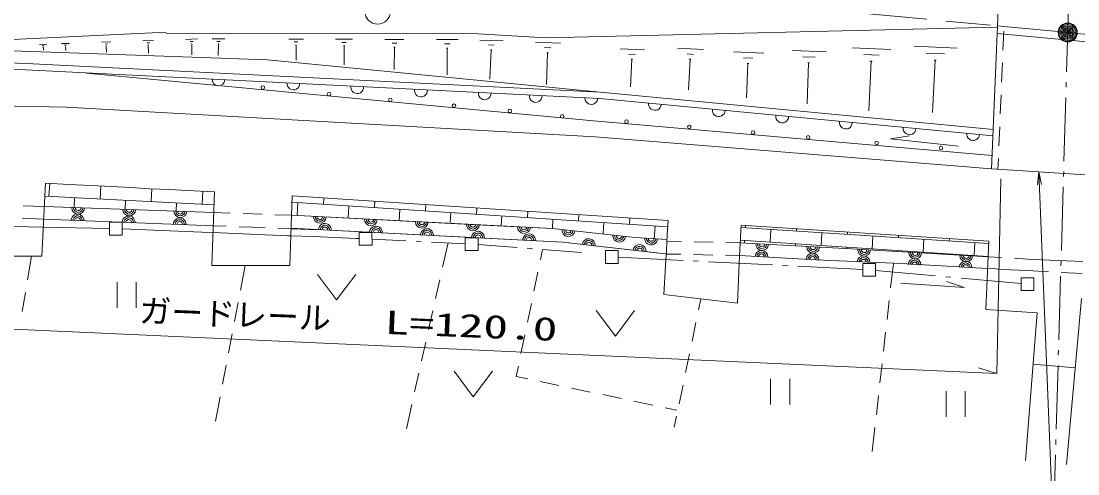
# Model space of a CAD drawing. Units: millimetres, scale not verified. Extents: x 40000 to 680000, y 20000 to 380000.
# Drawn here: x 269078 to 351778, y 252370 to 287820 of the extents above; entities that cross this region are included whole.
import ezdxf
from ezdxf.enums import TextEntityAlignment as Align

# ---------------------------------------------------------------- set-up
doc = ezdxf.new("R2010")
doc.units = ezdxf.units.MM
doc.header["$LTSCALE"] = 1000
doc.linetypes.add('CHAIN', pattern=[18.5, 12, -1.5, 3.5, -1.5])
for name, color, linetype, lineweight in [('M-BGD', 7, 'Continuous', 13), ('M-BMK', 2, 'CHAIN', 13), ('M-BMK-ROW', 30, 'Continuous', 13), ('M-BMK-SRVR', 3, 'Continuous', 13), ('M-STR-HTXT', 7, 'Continuous', 13), ('M-STR-STR1', 1, 'Continuous', 13), ('M-STR-STRC', 7, 'Continuous', 13)]:
    doc.layers.add(name, color=color, linetype=linetype, lineweight=lineweight)
doc.styles.add('ＭＳ ゴシック', font='')
doc.styles.get('ＭＳ ゴシック').set_extended_font_data('MS Gothic')

# ---------------------------------------------------------------- blocks, each defined once
blk = doc.blocks.new('open_arrow')
at = {"color": 0, "linetype": 'Continuous', "lineweight": -2}
blk.add_lwpolyline([(7.5, 1.25), (0, 0), (7.5, -1.25)], dxfattribs=at)

msp = doc.modelspace()

# ---------------------------------------------------------------- linework, layer by layer
at = {"layer": 'M-BGD'}
for p, q in [((351042, 288848), (350896, 283850)), ((345488, 287349), (310149, 286509)), ((345488, 287349), (345468, 286849)), ((280428, 286952), (256759, 285828)), ((275379, 286169), (276099, 286189)), ((278609, 286271), (279429, 286311)), ((303928, 286875), (280428, 286862)), ((281939, 286393), (282889, 286433)), ((282309, 286213), (282539, 286233)), ((284019, 286434), (285009, 286434)), ((284399, 286234), (284649, 286234)), ((290019, 286407), (291169, 286408)), ((290449, 286188), (290729, 286188)), ((293689, 286399), (295009, 286400)), ((297539, 286392), (299039, 286393)), ((301589, 286384), (303269, 286385)), ((310149, 286509), (303928, 286875)), ((304969, 286336), (306809, 286277)), ((309329, 286169), (311279, 286090)), ((345468, 286849), (377160, 283948)), ((268439, 285495), (288370, 284776)), ((270509, 285986), (271079, 286006)), ((270729, 285876), (270879, 285876)), ((270789, 285766), (270829, 285766)), ((270819, 285766), (270829, 285556)), ((272239, 286057), (272869, 286067)), ((272469, 285937), (272639, 285937)), ((272539, 285817), (272579, 285817)), ((272559, 285817), (272579, 285507)), ((275649, 286019), (275829, 286029)), ((275719, 285879), (275759, 285879)), ((275739, 285879), (275749, 285399)), ((278929, 286131), (279129, 286131)), ((278999, 285951), (279059, 285951)), ((279029, 285951), (279059, 285311)), ((282409, 286033), (282449, 286033)), ((282429, 286033), (282449, 285193)), ((284489, 286034), (284559, 286034)), ((284519, 286034), (284509, 285134)), ((290559, 285948), (290639, 285948)), ((290599, 285948), (290600, 284768)), ((294179, 286140), (294509, 286140)), ((294319, 285880), (294399, 285880)), ((294359, 285880), (294350, 284400)), ((298109, 286082), (298479, 286082)), ((298239, 285782), (298349, 285782)), ((298289, 285782), (298280, 284022)), ((302209, 286034), (302639, 286035)), ((302379, 285704), (302469, 285705)), ((302429, 285705), (302420, 283625)), ((305649, 285956), (306109, 285937)), ((305859, 285577), (305770, 283286)), ((305809, 285576), (305919, 285577)), ((310039, 285759), (310529, 285729)), ((310269, 285349), (310181, 282859)), ((310209, 285349), (310339, 285349)), ((315947, 285654), (317857, 285565)), ((320453, 285691), (322483, 285593)), ((324822, 285416), (327192, 285320)), ((329419, 285527), (332099, 285411)), ((334129, 285736), (337149, 285601)), ((338979, 285860), (342329, 285691)), ((263610, 284732), (269460, 284505)), ((269470, 284505), (314391, 282261)), ((288370, 284776), (314401, 282251)), ((316647, 285225), (317127, 285215)), ((316868, 284845), (316769, 282665)), ((316818, 284845), (316928, 284845)), ((321193, 285252), (321703, 285212)), ((321434, 284832), (321315, 282452)), ((321354, 284832), (321494, 284832)), ((325612, 284956), (326352, 284930)), ((325962, 284513), (325854, 281813)), ((325902, 284513), (326032, 284513)), ((330249, 285023), (331219, 285006)), ((330710, 284559), (330581, 281340)), ((330650, 284569), (330780, 284559)), ((335019, 285203), (336219, 285164)), ((335600, 284694), (335413, 280805)), ((335510, 284694), (335670, 284694)), ((339909, 285277), (341339, 285255)), ((340610, 284761), (340414, 280662)), ((340520, 284761), (340680, 284761)), ((263590, 284232), (269440, 284005)), ((269440, 284005), (314361, 281761)), ((313572, 280031), (274200, 283758)), ((350873, 283051), (350861, 282651)), ((345163, 279339), (314401, 282251)), ((272622, 281077), (257232, 281388)), ((345143, 278839), (314361, 281761)), ((350838, 281851), (350692, 276853)), ((314013, 278771), (272612, 281077)), ((313572, 280031), (345084, 277309)), ((314013, 278771), (345024, 276249)), ((337123, 278605), (338613, 278835)), ((337123, 278605), (342433, 278018)), ((359915, 275308), (345024, 276249)), ((350668, 276054), (350657, 275654)), ((270708, 269426), (270995, 275126)), ((272835, 275027), (270995, 275126)), ((271325, 275117), (271256, 274116)), ((276155, 274869), (272835, 275027)), ((275315, 274899), (275256, 273899)), ((277675, 274780), (276155, 274869)), ((277315, 274810), (277315, 274800)), ((279115, 274701), (277675, 274780)), ((280685, 274632), (279115, 274701)), ((279315, 274691), (279246, 273691)), ((282085, 274563), (280685, 274632)), ((281295, 274592), (281295, 274582)), ((283115, 274513), (282085, 274563)), ((350633, 274854), (350487, 269856)), ((284186, 273444), (270946, 274126)), ((273256, 274008), (273216, 273208)), ((277256, 273800), (277216, 273080)), ((284216, 274444), (283115, 274513)), ((283296, 274493), (283246, 273493)), ((284216, 274444), (284009, 268674)), ((290286, 274137), (290099, 268677)), ((319707, 272215), (290286, 274137)), ((292766, 273969), (292736, 273469)), ((269246, 273349), (270916, 273296)), ((270916, 273296), (284166, 272844)), ((270916, 273296), (284166, 272844)), ((281246, 273582), (281216, 272942)), ((319687, 271715), (290266, 273637)), ((290736, 273598), (290677, 272598)), ((294726, 273340), (294677, 272390)), ((296756, 273711), (296726, 273211)), ((298716, 273082), (298667, 272192)), ((300746, 273454), (300716, 272954)), ((304736, 273196), (304707, 272696)), ((308726, 272938), (308697, 272438)), ((270867, 272316), (269171, 272389)), ((284121, 271804), (270867, 272316)), ((270867, 272316), (284127, 271804)), ((284166, 272844), (285448, 272796)), ((286447, 272759), (287946, 272703)), ((288945, 272665), (290227, 272617)), ((290227, 272617), (310657, 271589)), ((290227, 272617), (305247, 271846)), ((302706, 272825), (302667, 271995)), ((306707, 272567), (306657, 271787)), ((310697, 272299), (310657, 271589)), ((312727, 272670), (312687, 272170)), ((316717, 272413), (316687, 271913)), ((319707, 272215), (319647, 271094)), ((275997, 271579), (275917, 271579)), ((285137, 271764), (284127, 271804)), ((287147, 271686), (286137, 271725)), ((288168, 271646), (287147, 271686)), ((290187, 271567), (289167, 271607)), ((290187, 271617), (304298, 270886)), ((292347, 271489), (290187, 271567)), ((311478, 270520), (290199, 271617)), ((305247, 271846), (310657, 271589)), ((310657, 271589), (317138, 270883)), ((310657, 271589), (317138, 270883)), ((314687, 272042), (314637, 271172)), ((318687, 271784), (318618, 270784)), ((325427, 271848), (325388, 270968)), ((344788, 270399), (325417, 271658)), ((344798, 270589), (325427, 271848)), ((325767, 271828), (325747, 271638)), ((327747, 271509), (327688, 270509)), ((329757, 271560), (329747, 271370)), ((333747, 271303), (333737, 271103)), ((302488, 270455), (302060, 268545)), ((304298, 270886), (311478, 270520)), ((319498, 269594), (311478, 270520)), ((318538, 269704), (311478, 270520)), ((317138, 270883), (319628, 270714)), ((319628, 270714), (317138, 270883)), ((319618, 270594), (319578, 269754)), ((319638, 270904), (319618, 270594)), ((320738, 270570), (319618, 270594)), ((319647, 271094), (319638, 270904)), ((323238, 270515), (321738, 270548)), ((325358, 270468), (324237, 270493)), ((325358, 270468), (325328, 269858)), ((325368, 270698), (325358, 270468)), ((325358, 270468), (334518, 269973)), ((325388, 270968), (325368, 270698)), ((344748, 269399), (325368, 270658)), ((325688, 270638), (325688, 270458)), ((331737, 271231), (331688, 270241)), ((335728, 270974), (335678, 269974)), ((337738, 271045), (337728, 270855)), ((339718, 270726), (339668, 269726)), ((341728, 270787), (341718, 270597)), ((343718, 270468), (343658, 269468)), ((344798, 270589), (344581, 265229)), ((309888, 269949), (309719, 269135)), ((318538, 269704), (319498, 269594)), ((319578, 269754), (319529, 269154)), ((325328, 269858), (325298, 269458)), ((329688, 270370), (329678, 270270)), ((333678, 270113), (333668, 269993)), ((334518, 269973), (344748, 269369)), ((337668, 269855), (337668, 269785)), ((266158, 269424), (270708, 269426)), ((269888, 269426), (269575, 267557)), ((319529, 269154), (319499, 268664)), ((320699, 269560), (319598, 269584)), ((323198, 269504), (321699, 269538)), ((325298, 269458), (324198, 269482)), ((325269, 268848), (325239, 268218)), ((325298, 269458), (325269, 268848)), ((325298, 269458), (331279, 269121)), ((331279, 269121), (337949, 268835)), ((337339, 268835), (337126, 266940)), ((337949, 268835), (344709, 268439)), ((341658, 269597), (341658, 269547)), ((345809, 269308), (344748, 269369)), ((347869, 269191), (346808, 269251)), ((348919, 269131), (347869, 269191)), ((348929, 269131), (348919, 269131)), ((348929, 269131), (352179, 268993)), ((350464, 269057), (350452, 268657)), ((284009, 268674), (290099, 268677)), ((286599, 268675), (286238, 266766)), ((292259, 267989), (293760, 265989)), ((293760, 265989), (295259, 267990)), ((309516, 268155), (309211, 266687)), ((319499, 268664), (319380, 266404)), ((325239, 268218), (325131, 265728)), ((334939, 268363), (334949, 268363)), ((345359, 268419), (344709, 268439)), ((345869, 268380), (345359, 268419)), ((347829, 268291), (345869, 268380)), ((349470, 268200), (347829, 268291)), ((352109, 268053), (350468, 268144)), ((276590, 267380), (276591, 265380)), ((278090, 267380), (278091, 265380)), ((301841, 267570), (301513, 266106)), ((337930, 267305), (342910, 266958)), ((341490, 267437), (342910, 266958)), ((350429, 267857), (350283, 262859)), ((269410, 266570), (269161, 265091)), ((325131, 265728), (319380, 266404)), ((286052, 265783), (285773, 264309)), ((309008, 265708), (308704, 264239)), ((322270, 266056), (322094, 265202)), ((337015, 265946), (336848, 264456)), ((352050, 266103), (350898, 253113)), ((301294, 265130), (300966, 263666)), ((314091, 265161), (315592, 263162)), ((315592, 263162), (317091, 265163)), ((344581, 265229), (348591, 264991)), ((348591, 264991), (347678, 253421)), ((321891, 264223), (321588, 262754)), ((285587, 263327), (285308, 261853)), ((308501, 263260), (308196, 261791)), ((336736, 263462), (336569, 261971)), ((300748, 262691), (300420, 261227)), ((321385, 261775), (321081, 260306)), ((350259, 262060), (350247, 261660)), ((285122, 260870), (284843, 259396)), ((307993, 260812), (307824, 259998)), ((336457, 260977), (336290, 259487)), ((348263, 260971), (351574, 260673)), ((350224, 260860), (350078, 255862)), ((300201, 260251), (299873, 258788)), ((302964, 260405), (304465, 258406)), ((304465, 258406), (305964, 260407)), ((307824, 259998), (308722, 259809)), ((327734, 259799), (327735, 257799)), ((329234, 259800), (329235, 257800)), ((309701, 259603), (311169, 259294)), ((312148, 259088), (313615, 258779)), ((320879, 259327), (320575, 257858)), ((284657, 258414), (284296, 256504)), ((314594, 258573), (316062, 258265)), ((317040, 258059), (318508, 257750)), ((336179, 258493), (336011, 257002)), ((341465, 258837), (341466, 256837)), ((342965, 258838), (342966, 256838)), ((299654, 257812), (299226, 255903)), ((319487, 257544), (320385, 257355)), ((320373, 256878), (320196, 256025)), ((335900, 256009), (335687, 254114)), ((350055, 255063), (350043, 254663)), ((350020, 253863), (349873, 248865))]:
    msp.add_line(p, q, dxfattribs=at)
for centre in [(287991, 282616), (293181, 282099), (297971, 281652), (302952, 281205), (307322, 280797), (311422, 280360), (316452, 279953), (321373, 279535), (326363, 279098), (330673, 278721), (336033, 278284), (341064, 277877)]:
    msp.add_circle(centre, 140, dxfattribs=at)
for centre, radius, start, end in [((284520, 283254), 500, 176.82194, 356.82194), ((290381, 282938), 500, 174.19332, 0.07317), ((295381, 282650), 500, 171.16304, 3.10345), ((300371, 282383), 500, 168.11588, 6.1506), ((305361, 282166), 500, 172.99319, 1.2733), ((309351, 281959), 500, 172.01852, 2.24797), ((313701, 281791), 500, 176.13878, 356.13878), ((318682, 281334), 500, 173.05068, 356.10251), ((323672, 280847), 500, 170.78638, 357.85544), ((328642, 280350), 500, 169.54172, 359.61146), ((333622, 279873), 500, 169.60891, 359.54427), ((338603, 279425), 500, 171.77274, 357.38044), ((343583, 278978), 500, 173.93258, 355.2206), ((273544, 273207), 500, 178.04485, 358.04485), ((273544, 273207), 360, 178.04485, 358.04485), ((273544, 273207), 220, 178.04485, 358.04485), ((277541, 273070), 500, 178.04485, 358.04485), ((277541, 273070), 360, 178.04485, 358.04485), ((277541, 273070), 220, 178.04485, 358.04485), ((281539, 272934), 500, 178.04485, 358.04485), ((281539, 272934), 360, 178.04485, 358.04485), ((281539, 272934), 220, 178.04485, 358.04485), ((273497, 272215), 500, 357.78744, 177.78744), ((273497, 272215), 360, 357.78744, 177.78744), ((273497, 272215), 220, 357.78744, 177.78744), ((277494, 272060), 500, 357.78744, 177.78744), ((277494, 272060), 360, 357.78744, 177.78744), ((277494, 272060), 220, 357.78744, 177.78744), ((281491, 271906), 500, 357.78744, 177.78744), ((281491, 271906), 360, 357.78744, 177.78744), ((281491, 271906), 220, 357.78744, 177.78744), ((292452, 272505), 500, 177.11903, 357.11903), ((292452, 272505), 360, 177.11903, 357.11903), ((292452, 272505), 220, 177.11903, 357.11903), ((296447, 272304), 500, 177.11903, 357.11903), ((296447, 272304), 360, 177.11903, 357.11903), ((296447, 272304), 220, 177.11903, 357.11903), ((300442, 272103), 500, 177.11903, 357.11903), ((300442, 272103), 360, 177.11903, 357.11903), ((300442, 272103), 220, 177.11903, 357.11903), ((292849, 271480), 500, 357.04866, 177.04866), ((292849, 271480), 360, 357.04866, 177.04866), ((292849, 271480), 220, 357.04866, 177.04866), ((296844, 271274), 500, 357.04866, 177.04866), ((296844, 271274), 360, 357.04866, 177.04866), ((296844, 271274), 220, 357.04866, 177.04866), ((300839, 271068), 500, 357.04866, 177.04866), ((300839, 271068), 360, 357.04866, 177.04866), ((300839, 271068), 220, 357.04866, 177.04866), ((304437, 271902), 500, 177.11903, 357.11903), ((304437, 271902), 360, 177.11903, 357.11903), ((304437, 271902), 220, 177.11903, 357.11903), ((304833, 270862), 500, 357.04866, 177.04866), ((308432, 271701), 500, 177.11903, 357.11903), ((308432, 271701), 360, 177.11903, 357.11903), ((308432, 271701), 220, 177.11903, 357.11903), ((311909, 271453), 500, 173.78035, 353.78035), ((311909, 271453), 360, 173.78035, 353.78035), ((311909, 271453), 220, 173.78035, 353.78035), ((304833, 270862), 360, 357.04866, 177.04866), ((304833, 270862), 220, 357.04866, 177.04866), ((308828, 270656), 500, 357.04866, 177.04866), ((308828, 270656), 360, 357.04866, 177.04866), ((308828, 270656), 220, 357.04866, 177.04866), ((313501, 270286), 500, 353.4187, 173.4187), ((313501, 270286), 360, 353.4187, 173.4187), ((313501, 270286), 220, 353.4187, 173.4187), ((315886, 271019), 500, 173.78035, 353.78035), ((315886, 271019), 360, 173.78035, 353.78035), ((315886, 271019), 220, 173.78035, 353.78035), ((318383, 270799), 500, 176.12749, 356.12749), ((318383, 270799), 360, 176.12749, 356.12749), ((318383, 270799), 220, 176.12749, 356.12749), ((317475, 269828), 500, 353.4187, 173.4187), ((317475, 269828), 360, 353.4187, 173.4187), ((317475, 269828), 220, 353.4187, 173.4187), ((327015, 269368), 500, 356.99561, 176.99561), ((327066, 270371), 500, 176.75681, 356.75681), ((327015, 269368), 360, 356.99561, 176.99561), ((327066, 270371), 360, 176.75681, 356.75681), ((327066, 270371), 220, 176.75681, 356.75681), ((331009, 269158), 500, 356.99561, 176.99561), ((331060, 270145), 500, 176.75681, 356.75681), ((331060, 270145), 360, 176.75681, 356.75681), ((331060, 270145), 220, 176.75681, 356.75681), ((335053, 269918), 500, 176.75681, 356.75681), ((335053, 269918), 360, 176.75681, 356.75681), ((335053, 269918), 220, 176.75681, 356.75681), ((339047, 269692), 500, 176.75681, 356.75681), ((339047, 269692), 360, 176.75681, 356.75681), ((339047, 269692), 220, 176.75681, 356.75681), ((327015, 269368), 220, 356.99561, 176.99561), ((331009, 269158), 360, 356.99561, 176.99561), ((331009, 269158), 220, 356.99561, 176.99561), ((335004, 268948), 500, 356.99561, 176.99561), ((335004, 268948), 360, 356.99561, 176.99561), ((335004, 268948), 220, 356.99561, 176.99561), ((338998, 268739), 500, 356.99561, 176.99561), ((338998, 268739), 360, 356.99561, 176.99561), ((338998, 268739), 220, 356.99561, 176.99561), ((342993, 268529), 500, 356.99561, 176.99561), ((343040, 269466), 500, 176.75681, 356.75681), ((342993, 268529), 360, 356.99561, 176.99561), ((343040, 269466), 360, 176.75681, 356.75681), ((343040, 269466), 220, 176.75681, 356.75681), ((342993, 268529), 220, 356.99561, 176.99561)]:
    msp.add_arc(centre, radius, start, end, dxfattribs=at)
at = {"layer": 'M-BMK'}
for p, q in [((328007, 289079), (345492, 287443)), ((345492, 287443), (345995, 287396)), ((345995, 287396), (350240, 286999)), ((351733, 286859), (352912, 286748))]:
    msp.add_line(p, q, dxfattribs=at)
at = {"layer": 'M-BMK-ROW'}
for p, q in [((270787, 271686), (266417, 271794)), ((275917, 271579), (270787, 271686)), ((275997, 272069), (276997, 272070)), ((275997, 271069), (275997, 272069)), ((276997, 272070), (276997, 271070)), ((283227, 271303), (276997, 271560)), ((284107, 271264), (283227, 271303)), ((287037, 271136), (284107, 271264)), ((295538, 270271), (295537, 271271)), ((295537, 271271), (296537, 271271)), ((296537, 271271), (296538, 270271)), ((276997, 271070), (275997, 271069)), ((289918, 271017), (287037, 271136)), ((290178, 271017), (289918, 271017)), ((291928, 270948), (290178, 271017)), ((295278, 270810), (291928, 270948)), ((295538, 270791), (295278, 270810)), ((299189, 270618), (296538, 270751)), ((300388, 270558), (299988, 270578)), ((303838, 270385), (301187, 270518)), ((303838, 270855), (304838, 270856)), ((303838, 269855), (303838, 270855)), ((304838, 270856), (304838, 269856)), ((296538, 270271), (295538, 270271)), ((304838, 269856), (303838, 269855)), ((307891, 270094), (304838, 270326)), ((309088, 270003), (308689, 270033)), ((312938, 269711), (309885, 269943)), ((314799, 268852), (314798, 269852)), ((314798, 269852), (315798, 269852)), ((315798, 269852), (315799, 268852)), ((315799, 268852), (314799, 268852)), ((315798, 269342), (320880, 269083)), ((321679, 269042), (322078, 269021)), ((322877, 268980), (327871, 268725)), ((334949, 268843), (335949, 268844)), ((334949, 267843), (334949, 268843)), ((335949, 268844), (335949, 267844)), ((328669, 268684), (329069, 268664)), ((329868, 268623), (334949, 268363)), ((335949, 268294), (340643, 267876)), ((335949, 267844), (334949, 267843)), ((341440, 267805), (341839, 267769)), ((342635, 267699), (347330, 267281)), ((347330, 266731), (347329, 267731)), ((347329, 267731), (348329, 267731)), ((348329, 267731), (348330, 266731)), ((348330, 266731), (347330, 266731))]:
    msp.add_line(p, q, dxfattribs=at)
at = {"layer": 'M-BMK-SRVR'}
for p, q in [((350240, 286999), (350289, 286994)), ((350289, 286994), (350389, 286985)), ((350389, 286985), (350488, 286975)), ((350488, 286975), (350588, 286966)), ((350588, 286966), (350688, 286957)), ((350688, 286957), (350787, 286947)), ((350787, 286947), (350887, 286938)), ((350887, 286938), (350986, 286929)), ((350986, 286929), (351086, 286919)), ((351086, 286919), (351185, 286910)), ((351185, 286910), (351285, 286901)), ((351285, 286901), (351385, 286891)), ((351385, 286891), (351484, 286882)), ((351484, 286882), (351584, 286873)), ((351584, 286873), (351683, 286863)), ((351683, 286863), (351733, 286859))]:
    msp.add_line(p, q, dxfattribs=at)
for radius in [750, 750, 700, 600, 500, 400, 300, 200, 100]:
    msp.add_circle((350986, 286929), radius, dxfattribs=at)
at = {"layer": 'M-STR-HTXT'}
for p, q in [((345444, 260229), (345755, 275480)), ((239801, 264988), (345444, 260229)), ((344014, 260679), (345444, 260229))]:
    msp.add_line(p, q, dxfattribs=at)
msp.add_lwpolyline([(348736, 276015), (351444, 208691), (380704, 208691)], dxfattribs=at)
at = {"layer": 'M-STR-STR1'}
for p, q in [((345553, 288887), (345488, 287349)), ((345980, 287044), (345917, 285545)), ((345468, 286849), (345024, 276249)), ((345875, 284546), (345812, 283048)), ((345770, 282048), (345707, 280550)), ((345665, 279551), (345602, 278052)), ((345560, 277053), (345525, 276219))]:
    msp.add_line(p, q, dxfattribs=at)
at = {"layer": 'M-STR-STRC'}
msp.add_circle((296977, 288581), 1000, dxfattribs=at)

# ---------------------------------------------------------------- block references
at = {"layer": 'M-STR-HTXT', "xscale": 133, "yscale": 133, "rotation": 272.3}
msp.add_blockref('open_arrow', (348736, 276015), dxfattribs=at)

# ---------------------------------------------------------------- texts
at = {"layer": 'M-STR-HTXT', "style": 'ＭＳ ゴシック'}
msp.add_text('ガードレール', height=1833, rotation=357.627, dxfattribs=at).set_placement((278267, 263700), align=Align.BOTTOM_LEFT)
at = {"layer": 'M-STR-HTXT', "style": 'ＭＳ ゴシック', "width": 1.55}
msp.add_text('L=120.0', height=1833, rotation=357.627, dxfattribs=at).set_placement((297474, 262785), align=Align.BOTTOM_LEFT)

doc.saveas('drawing.dxf')
